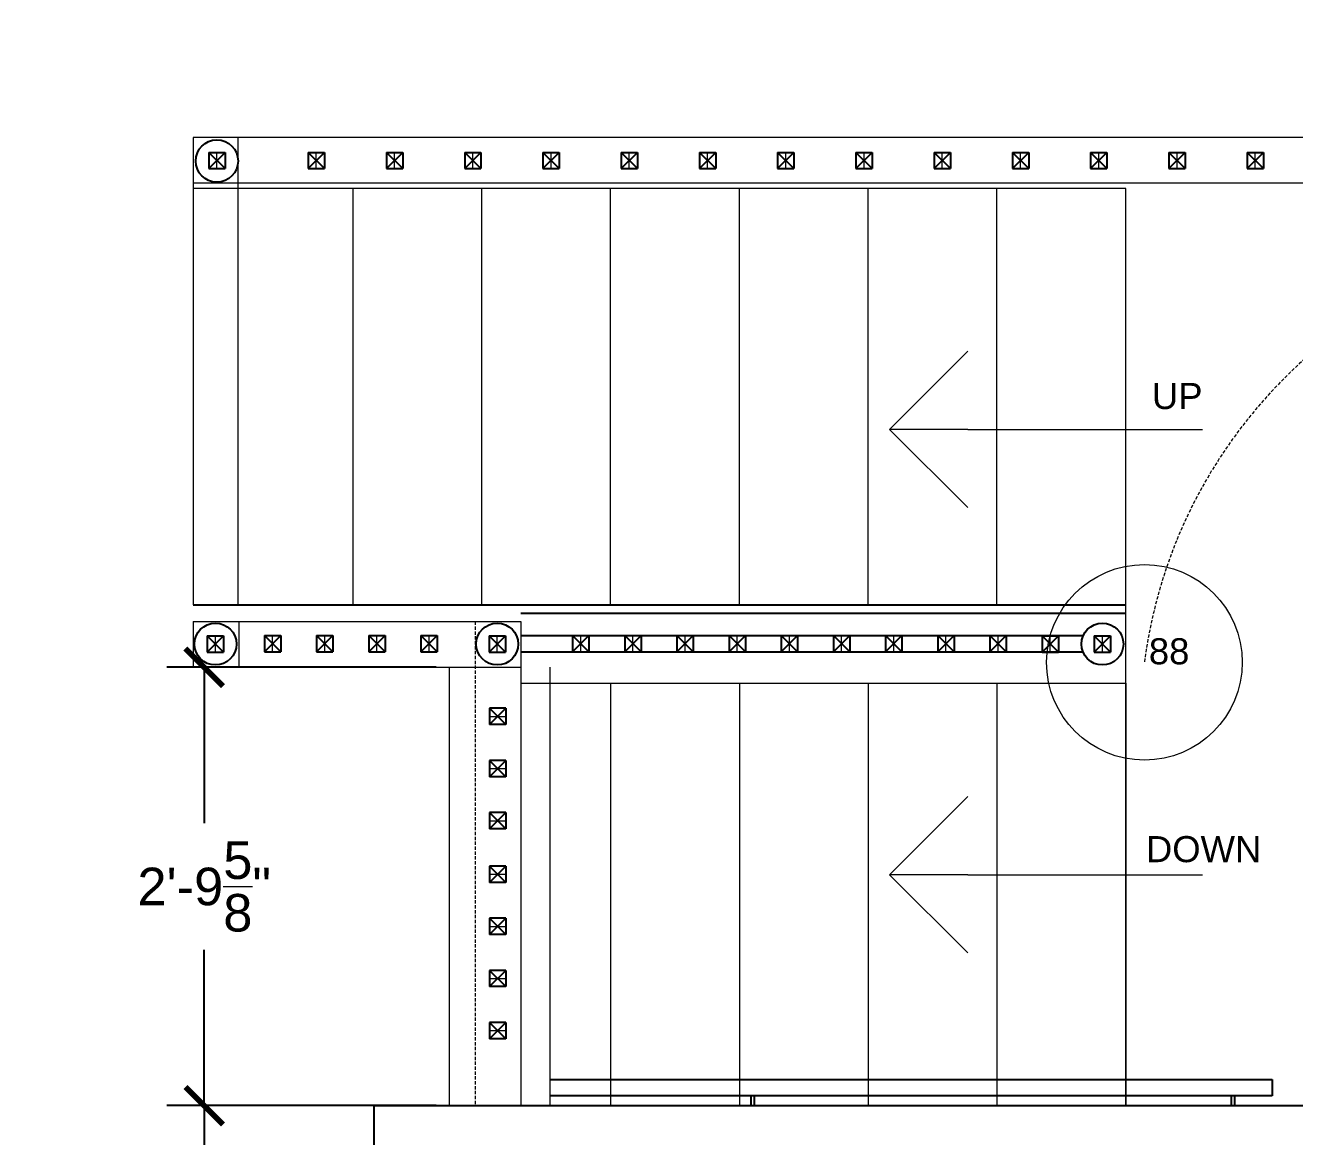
# Model space of a CAD drawing. Header units: inches. Extents: x 6 to 388, y 74 to 528.
# Drawn here: x 215.8 to 313.1, y 225.6 to 310.8 of the extents above; entities that cross this region are included whole.
import ezdxf

# ---------------------------------------------------------------- set-up
doc = ezdxf.new("R2010")
doc.units = ezdxf.units.IN
doc.header["$MEASUREMENT"] = 0
doc.linetypes.add('DASHED2', pattern=[0.375, 0.25, -0.125])
doc.layers.get('0').update_dxf_attribs({"lineweight": 9})
for name, color, linetype, lineweight in [('A201-Dimensions', 7, 'Continuous', 9), ('A201-Floorplan-2nd-floor', 7, 'Continuous', 9), ('A201-RCP', 7, 'Continuous', 9)]:
    doc.layers.add(name, color=color, linetype=linetype, lineweight=lineweight)
doc.styles.add('Annotative', font='Arial.ttf')
doc.dimstyles.new('Annotative', dxfattribs={"dimtxt": 0.18, "dimasz": 0.18, "dimexe": 0.18, "dimexo": 0.0625, "dimgap": 0.09, "dimtad": 0, "dimtih": 1, "dimtoh": 1, "dimdec": 4, "dimzin": 0, "dimdsep": 46, "dimlunit": 4, "dimtxsty": 'Annotative', "dimblk": 'ARCHTICK', "dimblk1": 'ARCHTICK', "dimblk2": 'ARCHTICK', "dimcen": 0.09, "dimadec": 0, "dimazin": 0, "dimtfac": 1, "dimtdec": 4, "dimtofl": 0, "dimtmove": 0, "dimatfit": 3, "dimldrblk": 'ARCHTICK', "dimfxl": 1, "dimtolj": 1, "dimtzin": 0, "dimarcsym": 0})

# ---------------------------------------------------------------- blocks, each defined once
blk = doc.blocks.new('L2-banister-rail')
at = {"layer": 'A201-Floorplan-2nd-floor', "lineweight": -3}
for p, q in [((292.337, -354.551), (291.087, -355.801)), ((292.337, -355.801), (291.087, -354.554)), ((291.087, -354.554), (291.087, -355.801)), ((291.087, -354.554), (292.337, -354.554)), ((292.337, -354.554), (292.337, -355.801)), ((291.087, -355.801), (292.337, -355.801))]:
    blk.add_line(p, q, dxfattribs=at)
at = {"layer": 'A201-Floorplan-2nd-floor', "lineweight": 5}
blk.add_line((291.712, -355.804), (291.712, -354.554), dxfattribs=at)
blk = doc.blocks.new('L1-pt-5-bannister-ball')
at = {"layer": 'A201-Floorplan-2nd-floor', "lineweight": -3}
blk.add_circle((298.595, -355.198), 1.607, dxfattribs=at)
at = {"color": 1, "lineweight": 5}
blk.add_blockref('L2-banister-rail', (6.883, -0.021), dxfattribs=at)
blk = doc.blocks.new('L2-SW-bannister-ball')
at = {"layer": 'A201-Floorplan-2nd-floor', "lineweight": -3}
blk.add_circle((231.611, -355.221), 1.625, dxfattribs=at)
at = {"color": 1, "lineweight": 5}
blk.add_blockref('L2-banister-rail', (-60.1, -0.005), dxfattribs=at)
blk = doc.blocks.new('L2-south-stairway-handrail-to-L1')
at = {"layer": 'A201-Floorplan-2nd-floor', "lineweight": -3}
for p, q in [((-44.125, 1.25), (11.23, 1.25)), ((11.23, 1.25), (11.23, 0)), ((11.23, 0), (-44.125, 0)), ((-28.709, -0.75), (-28.709, 0)), ((-28.459, -0.75), (-28.459, 0)), ((8.091, 0), (8.091, -0.75)), ((8.341, 0), (8.341, -0.75))]:
    blk.add_line(p, q, dxfattribs=at)
blk = doc.blocks.new('L1-arrow')
at = {"lineweight": 5}
for p, q in [((188.322, -365.981), (182.322, -359.981)), ((182.322, -365.981), (164.322, -365.981)), ((182.322, -365.981), (188.322, -365.981)), ((188.322, -365.981), (182.322, -371.981))]:
    blk.add_line(p, q, dxfattribs=at)
blk = doc.blocks.new('_ArchTick')
at = {"color": 0, "linetype": 'ByBlock', "lineweight": 30, "const_width": 0.15}
blk.add_lwpolyline([(-0.5, -0.5), (0.5, 0.5)], dxfattribs=at)
blk = doc.blocks.new('*D586')
at = {"layer": 'A201-Dimensions', "color": 0, "lineweight": -2, "transparency": 16777216}
for p, q in [((247.259, 261.598), (226.597, 261.598)), ((229.477, 261.598), (229.477, 249.646)), ((229.477, 227.973), (229.477, 239.926)), ((247.259, 227.973), (226.597, 227.973))]:
    blk.add_line(p, q, dxfattribs=at)
at = {"layer": 'A201-Dimensions', "color": 0, "lineweight": -2, "transparency": 16777216, "xscale": 2.88, "yscale": 2.88, "zscale": 2.88}
for p, rotation in [((229.477, 261.598), 90), ((229.477, 227.973), 270)]:
    blk.add_blockref('_ArchTick', p, dxfattribs=dict(at, rotation=rotation))
at = {"layer": 'A201-Dimensions', "color": 0, "lineweight": 5, "transparency": 16777216, "insert": (229.477, 244.786), "char_height": 2.88, "attachment_point": 5, "style": 'Annotative'}
blk.add_mtext('\\A1;2\'-9{\\H1x;\\S5/8;}"', dxfattribs=at)
blk = doc.blocks.new('*D587')
at = {"layer": 'A201-Dimensions', "color": 0, "lineweight": -2, "transparency": 16777216}
for p, q in [((241.509, 227.973), (226.597, 227.973)), ((229.477, 227.973), (229.477, 224.566)), ((229.477, 211.536), (229.477, 214.943)), ((241.509, 211.536), (226.597, 211.536))]:
    blk.add_line(p, q, dxfattribs=at)
at = {"layer": 'A201-Dimensions', "color": 0, "lineweight": -2, "transparency": 16777216, "xscale": 2.88, "yscale": 2.88, "zscale": 2.88}
for p, rotation in [((229.477, 227.973), 90), ((229.477, 211.536), 270)]:
    blk.add_blockref('_ArchTick', p, dxfattribs=dict(at, rotation=rotation))
at = {"layer": 'A201-Dimensions', "color": 0, "lineweight": 5, "transparency": 16777216, "insert": (229.477, 219.755), "char_height": 2.88, "attachment_point": 5, "style": 'Annotative'}
blk.add_mtext('\\A1;1\'-4{\\H1x;\\S7/16;}"', dxfattribs=at)

msp = doc.modelspace()

# ---------------------------------------------------------------- linework, layer by layer
at = {"layer": 'A201-Floorplan-2nd-floor', "lineweight": 5}
for p, q in [((351.57196, 302.2234), (228.63039, 302.2234)), ((228.63039, 302.2234), (228.63039, 266.37965)), ((232.07074, 266.37965), (232.07074, 302.2234)), ((351.57196, 298.7234), (228.63039, 298.7234)), ((300.13446, 298.31715), (228.63039, 298.31715)), ((240.88446, 266.37965), (240.88446, 298.31715)), ((250.75946, 266.37965), (250.75946, 298.31715)), ((260.63446, 266.37965), (260.63446, 298.31715)), ((270.50946, 266.37965), (270.50946, 298.31715)), ((280.38446, 266.37965), (280.38446, 298.31715)), ((290.25946, 266.37965), (290.25946, 298.31715)), ((300.13446, 266.37965), (300.13446, 298.31715)), ((300.13446, 227.9734), (300.13446, 266.37965)), ((228.63039, 265.0984), (253.75946, 265.0984)), ((228.63039, 265.0984), (228.63039, 261.5984)), ((232.13039, 265.0984), (232.13039, 261.5984)), ((253.75946, 265.0984), (253.75946, 227.9734)), ((228.63039, 261.5984), (253.75946, 261.5984)), ((248.25946, 261.5984), (248.25946, 227.9734)), ((256.00946, 227.9734), (256.00946, 261.5984)), ((253.75946, 260.37965), (300.13446, 260.37965)), ((260.63446, 260.37965), (260.63446, 227.9734)), ((270.50946, 260.37965), (270.50946, 227.9734)), ((280.38446, 260.37965), (280.38446, 227.9734)), ((290.25946, 260.37965), (290.25946, 227.9734)), ((300.13446, 260.37965), (300.13446, 227.9734)), ((248.75946, 227.9734), (256.00946, 227.9734))]:
    msp.add_line(p, q, dxfattribs=at)
at = {"layer": 'A201-Floorplan-2nd-floor', "lineweight": -3}
for p, q in [((228.63039, 266.37965), (300.13446, 266.37965)), ((253.75946, 265.75465), (300.13446, 265.75465)), ((253.75946, 264.02334), (296.87702, 264.02334)), ((253.75946, 262.77334), (296.86124, 262.77334))]:
    msp.add_line(p, q, dxfattribs=at)
at = {"layer": 'A201-Floorplan-2nd-floor', "linetype": 'DASHED2', "lineweight": 5}
msp.add_line((250.25946, 265.0984), (250.25946, 227.9734), dxfattribs=at)
at = {"layer": 'A201-Floorplan-2nd-floor', "lineweight": -3}
msp.add_lwpolyline([(242.50946, 227.9734), (351.57196, 227.9734), (351.57196, 245.0984), (356.32196, 245.0984), (356.32196, 182.5984), (351.57196, 182.5984), (351.57196, 223.2234), (247.25946, 223.2234), (247.25946, 211.5359), (242.50946, 211.5359)], close=True, dxfattribs=at)
at = {"layer": 'A201-RCP', "color": 1, "lineweight": 5}
msp.add_lwpolyline([(351.57196, 227.9734), (351.57196, 523.1646), (39.69696, 523.1646), (39.78058, 396.7896), (155.91714, 396.7896), (155.91714, 426.7896), (161.91714, 426.7896), (161.91714, 396.7896), (173.69289, 396.7896), (173.69289, 214.01313), (152.25946, 214.01313), (152.25946, 178.67996), (218.00946, 178.67996), (218.00946, 165.12585), (242.50946, 165.12585), (242.50946, 227.9734)], close=True, dxfattribs=at)
at = {"layer": 'A201-RCP', "lineweight": 5}
msp.add_circle((301.56789, 261.9771), 7.5, dxfattribs=at)
at = {"layer": 'A201-RCP', "linetype": 'DASHED2', "lineweight": 5}
msp.add_arc((338.97976, 257.0977), 37.72873, 77.5968314, 172.5692051, dxfattribs=at)

# ---------------------------------------------------------------- block references
at = {"lineweight": 5}
for name, p in [('L2-SW-bannister-ball', (-1.16418, 655.65037)), ('L1-pt-5-bannister-ball', (-68.25583, 618.57784)), ('L1-pt-5-bannister-ball', (-46.65434, 618.57784)), ('L1-pt-5-bannister-ball', (-0.24536, 618.57784)), ('L2-south-stairway-handrail-to-L1', (300.13446, 228.7234))]:
    msp.add_blockref(name, p, dxfattribs=at)
at = {"color": 1, "lineweight": 5}
for p in [(-53.64078, 655.64532), (-47.64078, 655.64532), (-41.64078, 655.64532), (-35.64078, 655.64532), (-29.64078, 655.64532), (-23.64078, 655.64532), (-17.64078, 655.64532), (-11.64078, 655.64532), (-5.64078, 655.64532), (0.35922, 655.64532), (6.35922, 655.64532), (12.35922, 655.64532), (18.35922, 655.64532), (-56.99425, 618.57784), (-52.99425, 618.57784), (-48.99425, 618.57784), (-44.99425, 618.57784), (-33.36226, 618.57784), (-29.36226, 618.57784), (-25.36226, 618.57784), (-21.36226, 618.57784), (-17.36226, 618.57784), (-13.36226, 618.57784), (-9.36226, 618.57784), (-5.36226, 618.57784), (-1.36226, 618.57784), (2.63774, 618.55662)]:
    msp.add_blockref('L2-banister-rail', p, dxfattribs=at)
at = {"color": 1, "lineweight": 5, "rotation": 270}
for p in [(607.15056, 549.54208), (607.15056, 545.54208), (607.15056, 541.54208), (607.15056, 537.43926), (607.15056, 533.43926), (607.15056, 529.43926), (607.15056, 525.43926)]:
    msp.add_blockref('L2-banister-rail', p, dxfattribs=at)
at = {"layer": 'A201-Floorplan-2nd-floor', "lineweight": 5, "rotation": 180}
for p in [(470.34805, -86.14074), (470.34805, -120.29133)]:
    msp.add_blockref('L1-arrow', p, dxfattribs=at)

# ---------------------------------------------------------------- texts
at = {"layer": 'A201-Floorplan-2nd-floor', "lineweight": 5, "style": 'Annotative'}
for s, p in [('UP', (302.14531, 281.40523)), ('DOWN', (301.68612, 246.64937))]:
    msp.add_text(s, height=2, dxfattribs=at).set_placement(p)
at = {"layer": 'A201-RCP', "lineweight": 5, "insert": (301.91015, 263.82625), "char_height": 2, "width": 6.9384277, "attachment_point": 1, "style": 'Annotative'}
msp.add_mtext('88', dxfattribs=at)

# ---------------------------------------------------------------- dimensions: what is measured, and where the dimension line sits
at = {"layer": 'A201-Dimensions', "lineweight": 5}
for base, p1, p2, picture, middle in [((229.47693, 227.9734), (248.25946, 261.5984), (248.25946, 227.9734), '*D586', (229.47693, 244.7859)), ((229.47693, 211.5359), (242.50946, 227.9734), (242.50946, 211.5359), '*D587', (229.47693, 219.75465))]:
    dim = msp.add_linear_dim(base=base, p1=p1, p2=p2, angle=90, dimstyle='Annotative', dxfattribs=at)
    dim.commit()
    dim.dimension.update_dxf_attribs({"geometry": picture, "text_midpoint": middle})

doc.saveas('drawing.dxf')
